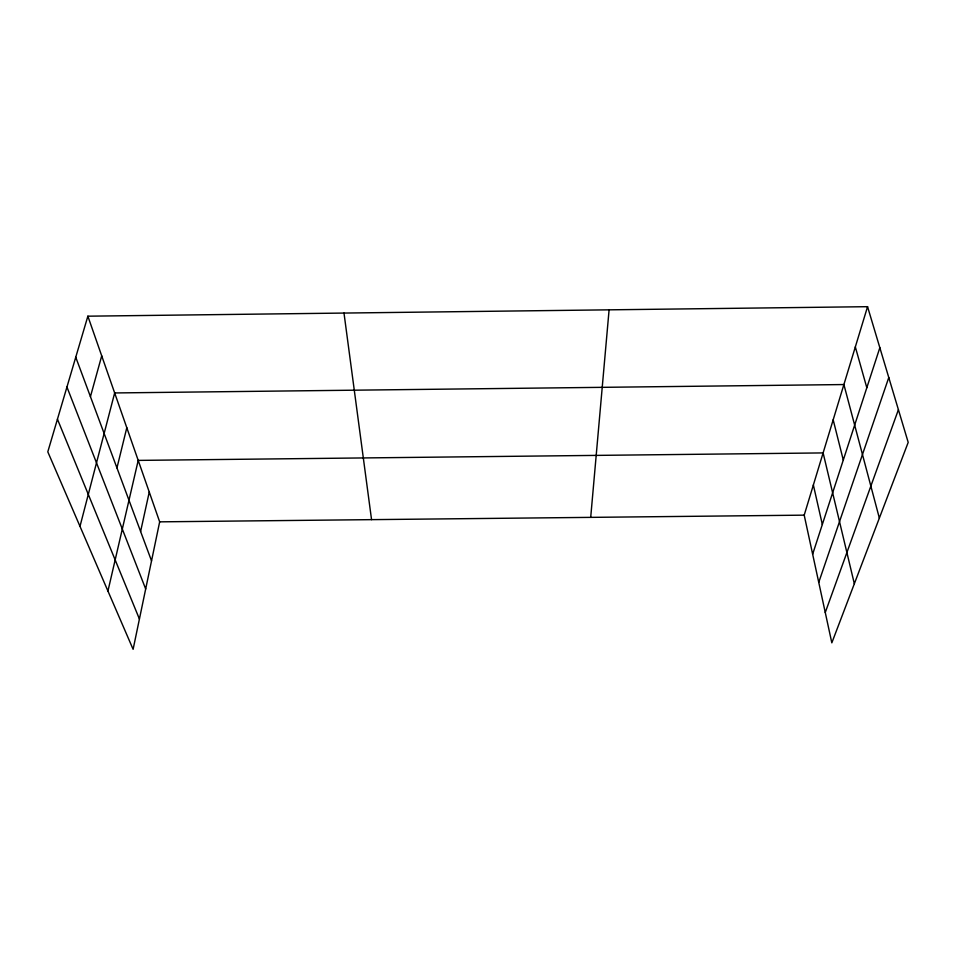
<?xml version="1.0" encoding="UTF-8"?>
<svg xmlns="http://www.w3.org/2000/svg" width="956" height="956" viewBox="0 0 956 956"><rect width="100%" height="100%" fill="white"/><g stroke="black" fill="none" stroke-linecap="round" stroke-linejoin="round"><path stroke-width="1.43" d="M590.7 517.375L609.091 309.84M87.868 316.185L159.664 521.845L133.111 649.315L47.8 451.841L87.868 316.185L867.558 306.685L908.2 442.377L831.828 642.838L804.199 515.153L867.558 306.685M140.604 531.488L149.256 492.053M107.944 591.047L138.214 460.398L823.116 452.917L854.341 583.746M116.955 467.926L126.801 427.726M79.993 526.362L114.66 392.952L843.897 384.551L879.353 518.092M90.438 396.644L101.718 355.847M812.648 554.229L879.843 347.685M818.742 582.395L888.781 377.524M825.267 612.497L898.413 409.694M159.664 521.845L804.199 515.153M57.444 419.182L139.421 619.034M66.944 387.037L145.682 588.98M75.751 357.197L151.538 560.861M855.333 346.92L866.817 387.73M833.178 419.815L843.288 460.039M813.365 484.991L822.327 524.474M343.993 313.066L371.549 519.646"/></g></svg>
